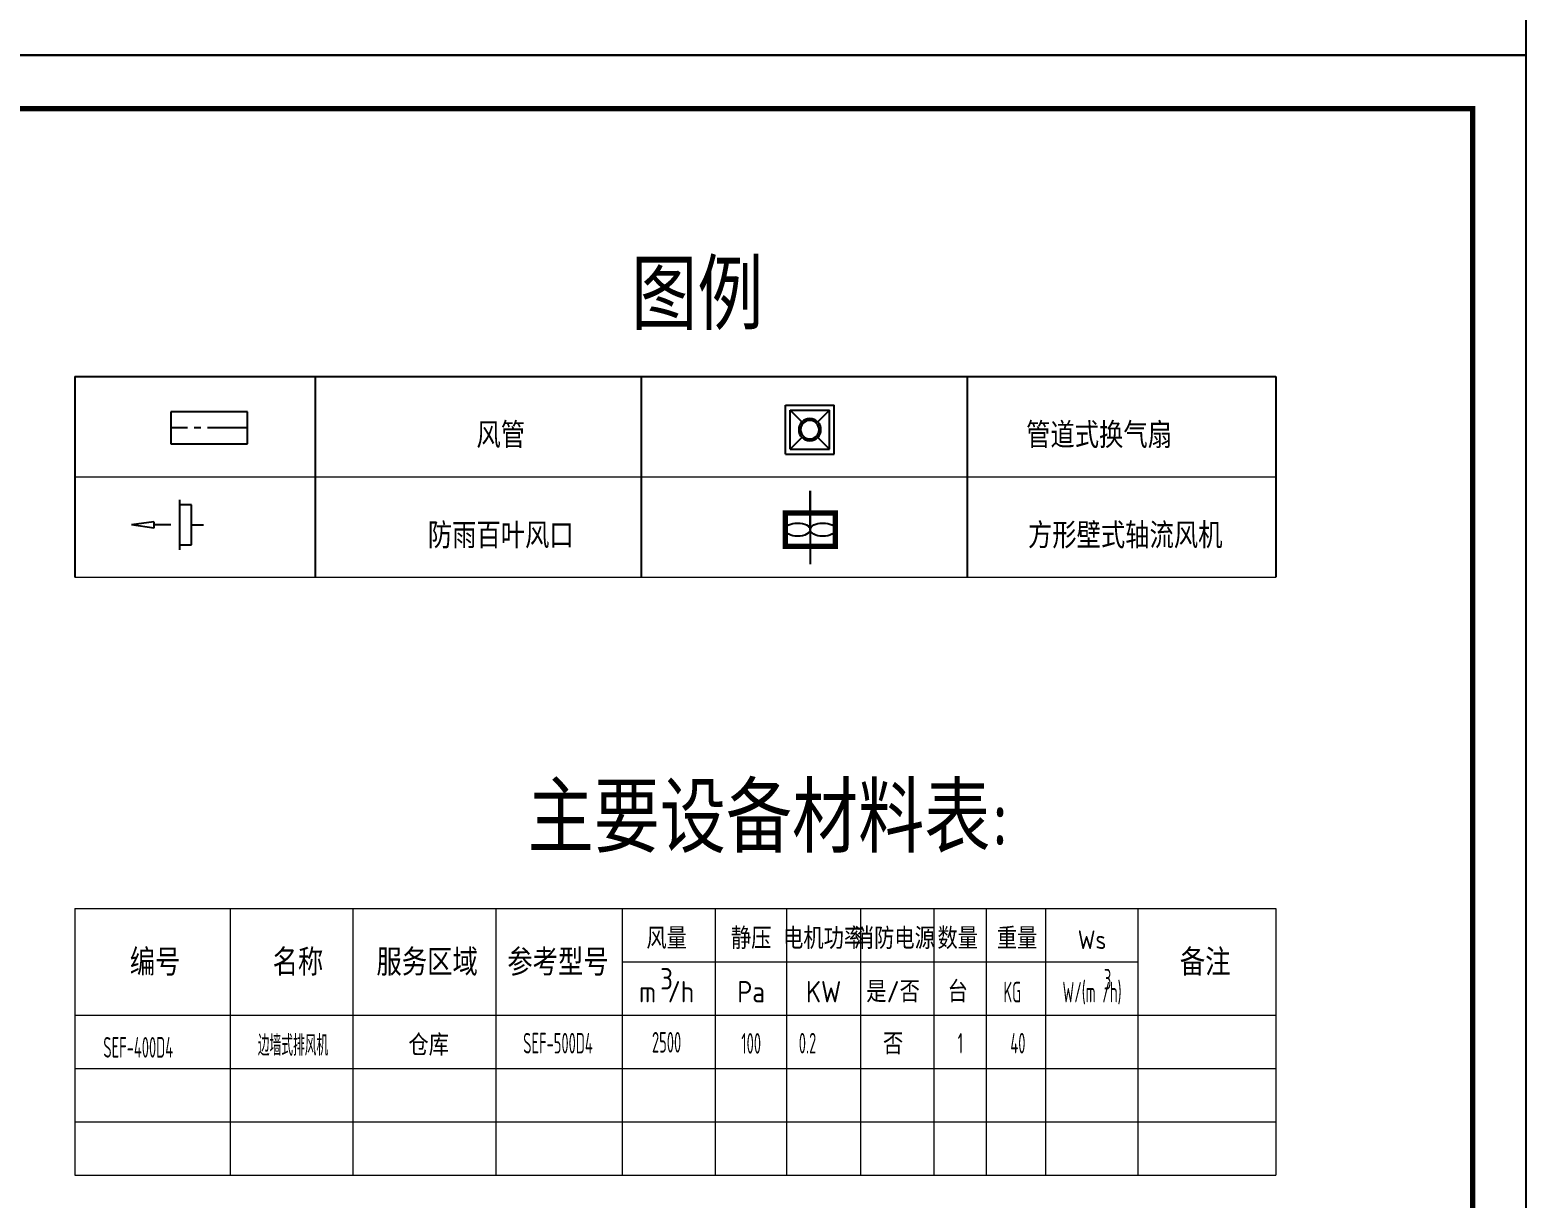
# Model space of a CAD drawing. Extents: x 4689302 to 7068445, y -422737 to 2032183.
# Drawn here: x 4720654 to 4748707, y -342754 to -320862 of the extents above; entities that cross this region are included whole.
import ezdxf
from ezdxf.enums import TextEntityAlignment as Align

# ---------------------------------------------------------------- set-up
doc = ezdxf.new("R2010")
doc.units = 0
doc.header["$LTSCALE"] = 1000
doc.header["$MEASUREMENT"] = 0
doc.linetypes.add('CENTER2', pattern=[1.125, 0.75, -0.125, 0.125, -0.125])
doc.layers.get('0').update_dxf_attribs({"linetype": 'CONTINUOUS'})
for name, color, linetype in [('DUCT-回风风口', 7, 'CONTINUOUS'), ('DUCT-送风中心线', 5, 'CENTER2'), ('DUCT-送风管', 4, 'CONTINUOUS'), ('PUB_TEXT', 7, 'CONTINUOUS'), ('TH_TITLE', 7, 'CONTINUOUS')]:
    doc.layers.add(name, color=color, linetype=linetype)
doc.styles.get("Standard").update_dxf_attribs({"font": 'SCEIE', "bigfont": 'SCEIC'})

# ---------------------------------------------------------------- blocks, each defined once
blk = doc.blocks.new('$风口$00000098')
for p, q in [((100, 250), (100, -250)), ((0, 200), (100, 200)), ((0, -200), (0, 200)), ((0, 0), (-100, 0)), ((172, 0), (315, 0)), ((315, 31), (500, 0)), ((315, 31), (315, -31)), ((315, -31), (500, 0)), ((100, -200), (0, -200))]:
    blk.add_line(p, q)

msp = doc.modelspace()

# ---------------------------------------------------------------- linework, layer by layer
at = {"color": 2}
for p, q in [((4734818.2, -328813.1), (4734818.2, -327894.7)), ((4734818.2, -327894.7), (4735736.7, -327894.7)), ((4735736.7, -328813.1), (4735736.7, -327894.7)), ((4734910.1, -328721.3), (4734910.1, -327986.5)), ((4734910.1, -327986.5), (4735644.8, -327986.5)), ((4734910.1, -327986.5), (4735644.8, -327986.5)), ((4735644.8, -328721.3), (4735644.8, -327986.5)), ((4734910.1, -328721.3), (4735644.8, -328721.3)), ((4734818.2, -328813.1), (4735736.7, -328813.1))]:
    msp.add_line(p, q, dxfattribs=at)
for p, q in [((4734910.1, -327986.5), (4735130.4, -328206.9)), ((4735424.5, -328206.9), (4735644.8, -327986.5)), ((4735736.7, -328506.9, 9177.7), (4735736.7, -328201, 9177.7)), ((4734910.1, -328721.3), (4735130.4, -328501)), ((4735424.5, -328501), (4735644.8, -328721.3))]:
    msp.add_line(p, q)
at = {"linetype": 'ByBlock'}
msp.add_line((4735285.4, -330218.4), (4735285.4, -329498.2), dxfattribs=at)
at = {"color": 2, "linetype": 'ByBlock'}
msp.add_line((4735285.4, -329498.2), (4735285.4, -330872.5), dxfattribs=at)
at = {"color": 2, "linetype": 'ByBlock', "const_width": 100}
msp.add_lwpolyline([(4734816, -329917.3), (4735756, -329917.3), (4735756, -330537.3), (4734816, -330537.3), (4734816, -329917.3)], dxfattribs=at)
at = {"extrusion": (0, 0, -1)}
for major_axis, start_param, end_param in [((0, 208), 3.1373587, 9.420544), ((-0.6, 173.3), 3.137413, 9.4205983)]:
    msp.add_ellipse((4735277.4, -328353.9), major_axis=major_axis, ratio=1, start_param=start_param, end_param=end_param, dxfattribs=at)
at = {"color": 2, "linetype": 'ByBlock'}
for centre in [(4735051, -330227.3), (4735521, -330227.3)]:
    msp.add_ellipse(centre, major_axis=(-235, 0), ratio=0.5235927, dxfattribs=at)
at = {"layer": 'DUCT-送风中心线'}
msp.add_line((4724730.6, -328320), (4723297.5, -328320), dxfattribs=at)
at = {"layer": 'DUCT-送风管'}
for p, q in [((4724730.6, -328022), (4723297.5, -328022)), ((4723297.5, -328022), (4723297.5, -328617.9)), ((4724730.6, -328617.9), (4724730.6, -328022)), ((4723297.5, -328617.9), (4724730.6, -328617.9))]:
    msp.add_line(p, q, dxfattribs=at)
at = {"layer": 'PUB_TEXT'}
for p, q in [((4721494.8, -327356.3), (4721494.8, -331115.4)), ((4721494.8, -327356.3), (4732114.2, -327356.3)), ((4726004.2, -327356.3), (4726004.2, -331115.4)), ((4732114.2, -327356.3), (4744014, -327356.3)), ((4732114.2, -327356.3), (4732114.2, -331115.4)), ((4738229.5, -327356.3), (4738229.5, -331115.4)), ((4744014, -327356.3), (4744014, -331115.4))]:
    msp.add_line(p, q, dxfattribs=at)
at = {"layer": 'PUB_TEXT', "lineweight": 0}
for p, q in [((4721494.8, -329235.8), (4732114.2, -329235.8)), ((4732114.2, -329235.8), (4744014, -329235.8)), ((4721494.8, -331115.4), (4732114.2, -331115.4)), ((4732114.2, -331115.4), (4744014, -331115.4)), ((4721494.8, -337324.8), (4744014, -337324.8)), ((4721494.8, -337324.8), (4721494.8, -342324.8)), ((4724406.4, -337324.8), (4724406.4, -342324.8)), ((4726705.6, -337324.8), (4726705.6, -342324.8)), ((4729392.2, -337324.8), (4729392.2, -342324.8)), ((4731757.8, -337324.8), (4731757.8, -342324.8)), ((4733504.9, -337324.8), (4733504.9, -342324.8)), ((4734837.1, -337324.8), (4734837.1, -342324.8)), ((4736229, -337324.8), (4736229, -342324.8)), ((4737600.6, -337324.8), (4737600.6, -342324.8)), ((4737600.6, -337324.8), (4737600.6, -342324.8)), ((4738586.8, -337324.8), (4738586.8, -342324.8)), ((4739697.8, -337324.8), (4739697.8, -342324.8)), ((4741424.7, -337324.8), (4741424.7, -342324.8)), ((4744014, -337324.8), (4744014, -342324.8)), ((4731757.8, -338324.8), (4741424.7, -338324.8)), ((4721494.8, -339324.8), (4744014, -339324.8)), ((4723014, -339324.8), (4744014, -339324.8)), ((4721494.8, -340324.8), (4744014, -340324.8)), ((4721494.8, -341324.8), (4744014, -341324.8)), ((4723014, -341324.8), (4744014, -341324.8)), ((4721494.8, -342324.8), (4744014, -342324.8))]:
    msp.add_line(p, q, dxfattribs=at)
at = {"layer": 'TH_TITLE'}
for points in [[(4689307.2, -321337.3), (4748707.2, -321337.3), (4748707.2, -279337.3), (4689307.2, -279337.3)], [(4689307.2, -363337.3), (4748707.2, -363337.3), (4748707.2, -321337.3), (4689307.2, -321337.3)]]:
    msp.add_lwpolyline(points, close=True, dxfattribs=at)
at = {"layer": 'TH_TITLE', "const_width": 100}
msp.add_lwpolyline([(4691807.2, -362337.3), (4747707.2, -362337.3), (4747707.2, -322337.3), (4691807.2, -322337.3)], close=True, dxfattribs=at)
at = {"layer": 'TH_TITLE', "const_width": 80}
msp.add_lwpolyline([(4747707.2, -362337.3), (4747707.2, -322337.3)], dxfattribs=at)

# ---------------------------------------------------------------- block references
at = {"layer": 'DUCT-回风风口', "color": 4, "xscale": 2.25, "yscale": -1.875, "zscale": 1.5, "rotation": 180}
msp.add_blockref('$风口$00000098', (4723685.1, -330139.4, 3900), dxfattribs=at)

# ---------------------------------------------------------------- texts
at = {"layer": 'PUB_TEXT', "lineweight": 0}
for s, p in [('图例', (4731927.7, -326486.6)), ('主要设备材料表:', (4729983.5, -336284.1))]:
    msp.add_text(s, height=1305.25, dxfattribs=at).set_placement(p)
for s, height, p in [('风管', 480, (4729481.8, -328698.9)), ('管道式换气扇', 480, (4740700.3, -328698.9)), ('防雨百叶风口', 480, (4729481.8, -330578.4)), ('方形壁式轴流风机', 480, (4741190.7, -330578.4)), ('风量', 400, (4732591.4, -338087.1)), ('静压', 400, (4734177.5, -338087.1)), ('电机功率', 400, (4735535.8, -338087.1)), ('消防电源', 400, (4736862.3, -338087.1)), ('数量', 400, (4738051.2, -338087.1)), ('重量', 400, (4739162.7, -338087.1)), ('Ws', 350, (4740568.7, -338087.1)), ('编号', 500, (4723002.1, -338587.1)), ('名称', 500, (4725679.8, -338587.1)), ('服务区域', 500, (4728101.7, -338587.1)), ('参考型号', 500, (4730555.3, -338587.1)), ('备注', 500, (4742690.3, -338587.1)), ('3', 400, (4732591.4, -338845.4)), ('m /h', 400, (4732591.4, -339087.1)), ('Pa', 400, (4734177.5, -339087.1)), ('KW', 400, (4735535.8, -339087.1)), ('是/否', 400, (4736838, -339087.1)), ('台', 400, (4738051.2, -339087.1)), ('仓库', 400, (4728130.6, -340087.1)), ('否', 400, (4736838, -340063.7))]:
    msp.add_text(s, height=height, dxfattribs=at).set_placement(p, align=Align.CENTER)
at = {"layer": 'PUB_TEXT', "width": 0.6}
for s, height, p in [('3', 385.8, (4740860.7, -338845.4)), ('KG', 385.82, (4739074, -339087.1)), ('W/(m /h)', 385.82, (4740568.7, -339087.1)), ('边墙式排风机', 385.82, (4725587.1, -340087.1)), ('SEF-500D4', 385.82, (4730555.3, -340044.7)), ('2500', 385.82, (4732591.4, -340027.6))]:
    msp.add_text(s, height=height, dxfattribs=at).set_placement(p, align=Align.CENTER)
for s, height, p in [('100', 385.82, (4733993.4, -340048.4)), ('0.2', 385.82, (4735069.8, -340044.7)), ('1', 385.8, (4738051.2, -340044.7)), ('40', 385.82, (4739037.3, -340044.7)), ('SEF-400D4', 385.82, (4722029.9, -340122.2))]:
    msp.add_text(s, height=height, dxfattribs=at).set_placement(p)

doc.saveas('drawing.dxf')
